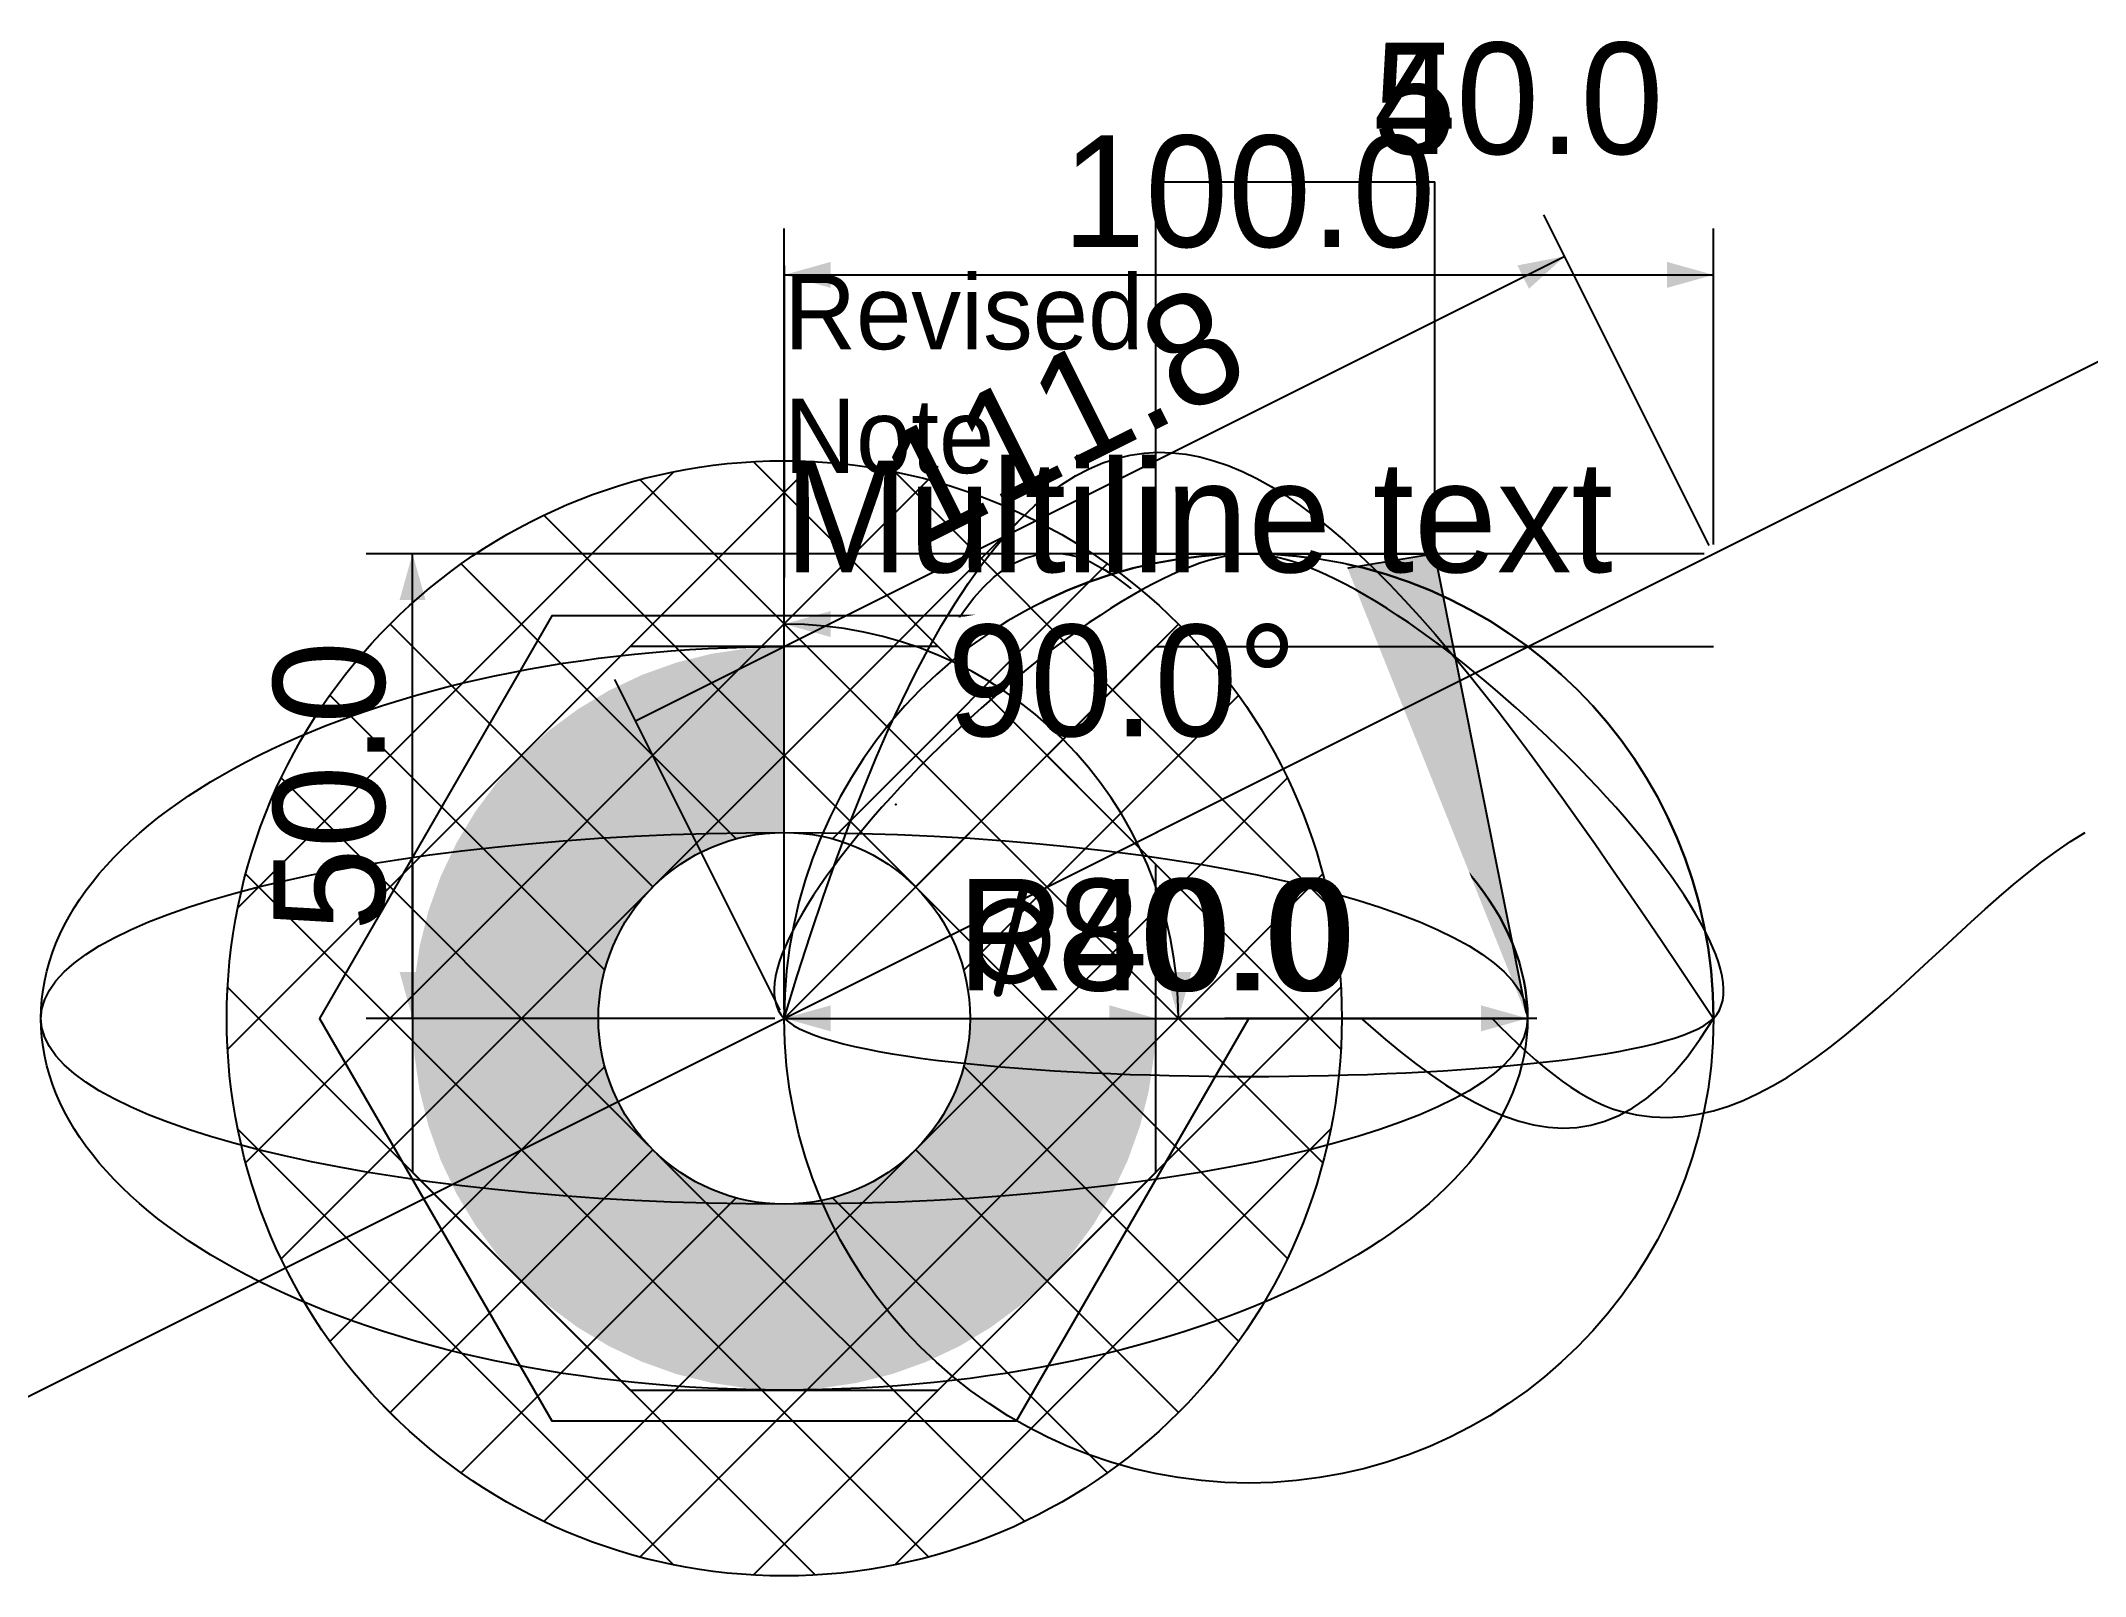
# Model space of a CAD drawing. Header units: millimetres. Extents: x -80 to 140, y -60 to 105.
import ezdxf
from ezdxf.enums import TextEntityAlignment as Align

# ---------------------------------------------------------------- set-up
doc = ezdxf.new("R2010")
doc.units = ezdxf.units.MM
doc.layers.get('0').update_dxf_attribs({"linetype": 'CONTINUOUS', "true_color": 0x344755})
doc.dimstyles.get("Standard").update_dxf_attribs({"dimtxt": 0.18, "dimasz": 0.18, "dimexe": 0.18, "dimexo": 0.0625, "dimgap": 0.09, "dimtad": 0, "dimtih": 1, "dimtoh": 1, "dimdec": 4, "dimzin": 0, "dimdsep": 46, "dimtxsty": 'STANDARD', "dimcen": 0.09, "dimadec": 0, "dimazin": 0, "dimtfac": 1, "dimtdec": 4, "dimtofl": 0, "dimtmove": 0, "dimatfit": 3, "dimfxl": 1, "dimtolj": 1, "dimtzin": 0, "dimarcsym": 0})

# ---------------------------------------------------------------- blocks, each defined once
blk = doc.blocks.new('*DCC1')
at = {"color": 0, "linetype": 'CONTINUOUS'}
for p, q in [((99.55, 50.89), (81.76, 86.47)), ((-16, 32), (84, 82)), ((-0.45, 0.89), (-18.24, 36.47))]:
    blk.add_line(p, q, dxfattribs=at)
for points in [[(84, 82), (80.15, 78.51), (78.9, 81.02)], [(-16, 32), (-12.15, 35.49), (-10.9, 32.98)]]:
    blk.add_solid(points, dxfattribs=at)
blk.add_text('111.8', height=12, rotation=26.5651, dxfattribs=at).set_placement((29.98, 65.05), align=Align.MIDDLE_CENTER)
blk = doc.blocks.new('*DCC2')
at = {"color": 0, "linetype": 'CONTINUOUS'}
for p, q in [((0, 1), (0, 85)), ((100, 51), (100, 85)), ((0, 80), (100, 80))]:
    blk.add_line(p, q, dxfattribs=at)
for points in [[(0, 80), (5, 81.4), (5, 78.6)], [(100, 80), (95, 78.6), (95, 81.4)]]:
    blk.add_solid(points, dxfattribs=at)
blk.add_text('100.0', height=12, dxfattribs=at).set_placement((50, 89), align=Align.MIDDLE_CENTER)
blk = doc.blocks.new('*DCC3')
at = {"color": 0, "linetype": 'CONTINUOUS'}
for p, q in [((99, 50), (-45, 50)), ((-40, 0), (-40, 50)), ((-1, 0), (-45, 0))]:
    blk.add_line(p, q, dxfattribs=at)
for points in [[(-40, 50), (-38.6, 45), (-41.4, 45)], [(-40, 0), (-41.4, 5), (-38.6, 5)]]:
    blk.add_solid(points, dxfattribs=at)
blk.add_text('50.0', height=12, rotation=90, dxfattribs=at).set_placement((-49, 25), align=Align.MIDDLE_CENTER)
blk = doc.blocks.new('*DCC4')
at = {"color": 0, "linetype": 'CONTINUOUS'}
blk.add_line((0, 0), (40, 0), dxfattribs=at)
blk.add_solid([(40, 0), (35, -1.4), (35, 1.4)], dxfattribs=at)
blk.add_text('R40.0', height=12, dxfattribs=at).set_placement((40, 9), align=Align.MIDDLE_CENTER)
blk = doc.blocks.new('*DCC5')
at = {"color": 0, "linetype": 'CONTINUOUS'}
blk.add_line((0, 0), (80, 0), dxfattribs=at)
for points in [[(0, 0), (5, 1.4), (5, -1.4)], [(80, 0), (75, -1.4), (75, 1.4)]]:
    blk.add_solid(points, dxfattribs=at)
blk.add_text('⌀80.0', height=12, dxfattribs=at).set_placement((40, 9), align=Align.MIDDLE_CENTER)
blk = doc.blocks.new('*DCC6')
at = {"color": 0, "linetype": 'CONTINUOUS'}
for p, q in [((0, 81), (0, 47.43)), ((81, 0), (47.43, 0))]:
    blk.add_line(p, q, dxfattribs=at)
blk.add_arc((0, 0), 42.43, 0, 90, dxfattribs=at)
for points in [[(0, 42.43), (5, 43.83), (5, 41.03)], [(42.43, 0), (41.03, 5), (43.83, 5)]]:
    blk.add_solid(points, dxfattribs=at)
blk.add_text('90.0°', height=12, dxfattribs=at).set_placement((36.36, 36.36), align=Align.MIDDLE_CENTER)
blk = doc.blocks.new('*DCC7')
at = {"color": 0, "linetype": 'CONTINUOUS'}
for p, q in [((0, 81), (0, 47.43)), ((81, 0), (47.43, 0))]:
    blk.add_line(p, q, dxfattribs=at)
blk.add_arc((0, 0), 42.43, 0, 90, dxfattribs=at)
for points in [[(0, 42.43), (5, 43.83), (5, 41.03)], [(42.43, 0), (41.03, 5), (43.83, 5)]]:
    blk.add_solid(points, dxfattribs=at)
blk.add_text('90.0°', height=12, dxfattribs=at).set_placement((36.36, 36.36), align=Align.MIDDLE_CENTER)
blk = doc.blocks.new('*DCC8')
at = {"color": 0, "linetype": 'CONTINUOUS'}
for p, q in [((40, 50), (40, 90)), ((40, 90), (70, 90))]:
    blk.add_line(p, q, dxfattribs=at)
blk.add_text('40.0', height=12, dxfattribs=at).set_placement((79, 99), align=Align.MIDDLE_CENTER)
blk = doc.blocks.new('*DCC9')
at = {"color": 0, "linetype": 'CONTINUOUS'}
for p, q in [((70, 50), (70, 90)), ((40, 50), (70, 50))]:
    blk.add_line(p, q, dxfattribs=at)
blk.add_text('50.0', height=12, dxfattribs=at).set_placement((79, 99), align=Align.MIDDLE_CENTER)

msp = doc.modelspace()

# ---------------------------------------------------------------- hatches: boundary and pattern name
msp.add_hatch(color=256).paths.add_polyline_path([(0, 0), (80, 0), (60, 50), (0, 40)], flags=0)

# ---------------------------------------------------------------- linework, layer by layer
msp.add_lwpolyline([(50, 0), (25, 43.3), (-25, 43.3), (-50, 0), (-25, -43.3), (25, -43.3)], close=True)
at = {"const_width": 20}
msp.add_lwpolyline([(-30, 0, 1), (30, 0, 1)], format="xyb", close=True, dxfattribs=at)
msp.add_circle((50, 0), 50)
msp.add_circle((50, 0), 50)
for centre, radius, end in [((50, 0), 50, 180), ((0, 0), 40, 90)]:
    msp.add_arc(centre, radius, 0, end)
msp.add_ellipse((0, 0), major_axis=(80, 0), ratio=0.5)
msp.add_ellipse((0, 0), major_axis=(80, 0), ratio=0.5, start_param=0, end_param=1.570796)
msp.add_open_spline([(0, 0), (30, 80), (70, -50), (100, 0)], degree=3)
msp.add_open_spline([(0, 0), (10, 16.67), (15, 51.67), (30, 50), (45, 48.33), (71.67, -5), (90, -10), (108.33, -15), (123.33, 10), (140, 20)], degree=3, knots=[0, 0, 0, 0, 1, 1, 1, 2, 2, 2, 3, 3, 3, 3])
msp.add_solid([(0, 0), (80, 0), (10, 40), (70, 50)])
msp.add_3dface([(0, 0), (80, 0), (70, 50), (10, 40)])

# ---------------------------------------------------------------- texts
at = {"insert": (0, 80), "char_height": 8, "width": 120, "attachment_point": 1}
msp.add_mtext('Revised\\PNote', dxfattribs=at)

# ---------------------------------------------------------------- next in the draw order: wipeouts: each hides what was drawn before it
msp.add_wipeout([(0, 0), (80, 0), (60, 50), (0, 40)])

# ---------------------------------------------------------------- next in the draw order: hatches: boundary and pattern name
h = msp.add_hatch()
h.set_pattern_fill('USER', color=256, angle=45, style=0, pattern_type=0)
h.set_pattern_definition([(45, (0, 0), (-7.0711, 7.0711), []), (135, (0, 0), (-7.0711, -7.0711), [])])
edge = h.paths.add_edge_path(flags=0)
edge.add_arc((0, 0), 60, 0, 360)
edge = h.paths.add_edge_path(flags=0)
edge.add_arc((0, 0), 20, 0, 360)

# ---------------------------------------------------------------- next in the draw order: linework, layer by layer
msp.add_xline((0, 0), (0.894427, 0.447214))
msp.add_ray((0, 0), (0.894427, 0.447214))
msp.add_lwpolyline([(40, 16.57), (16.57, 40), (-16.57, 40), (-40, 16.57), (-40, -16.57), (-16.57, -40), (16.57, -40), (40, -16.57)], close=True)
for radius in [60, 20]:
    msp.add_circle((0, 0), radius)
msp.add_arc((50, 0), 50, 0, 180)
msp.add_ellipse((0, 0), major_axis=(80, 0), ratio=0.25)
msp.add_open_spline([(0, 0), (30, 100), (60, 60), (100, 0)], degree=3)
msp.add_open_spline([(0, 0), (-8.33, 8.33), (33.33, 50), (50, 50), (66.67, 50), (108.33, 8.33), (100, 0), (91.67, -8.33), (8.33, -8.33), (0, 0)], degree=3, knots=[0, 0, 0, 0, 1, 1, 1, 2, 2, 2, 3, 3, 3, 3])
msp.add_point((12, 23))

# ---------------------------------------------------------------- next in the draw order: texts
at = {"insert": (0, 60), "char_height": 12, "width": 100, "attachment_point": 1}
msp.add_mtext('Multiline text', dxfattribs=at)

# ---------------------------------------------------------------- next in the draw order: dimensions: what is measured, and where the dimension line sits
for dtype, picture in [(1, '*DCC8'), (0, '*DCC9')]:
    dim = msp.add_ordinate_dim(feature_location=(40, 50), offset=(30, 40), dtype=dtype, origin=(0, 0), dimstyle='STANDARD', override={"dimscale": 1, "dimtxt": 12, "dimasz": 5, "dimexe": 5, "dimexo": 1, "dimgap": 3, "dimdec": 1, "dimlfac": 1, "dimrnd": 0, "dimzin": 0, "dimpost": '<>'})
    dim.commit()
    dim.dimension.update_dxf_attribs({"geometry": picture, "text_midpoint": (79, 99)})
dim = msp.add_linear_dim(base=(100, 80), p1=(0, 0), p2=(100, 50), dimstyle='STANDARD', override={"dimscale": 1, "dimtxt": 12, "dimasz": 5, "dimexe": 5, "dimexo": 1, "dimgap": 3, "dimdec": 1, "dimlfac": 1, "dimrnd": 0, "dimzin": 0, "dimpost": '<>'})
dim.commit()
dim.dimension.update_dxf_attribs({"geometry": '*DCC2', "text_midpoint": (50, 89)})
dim = msp.add_aligned_dim(p1=(0, 0), p2=(100, 50), distance=35.78, dimstyle='STANDARD', override={"dimscale": 1, "dimtxt": 12, "dimasz": 5, "dimexe": 5, "dimexo": 1, "dimgap": 3, "dimdec": 1, "dimlfac": 1, "dimrnd": 0, "dimzin": 0, "dimpost": '<>'})
dim.commit()
dim.dimension.update_dxf_attribs({"geometry": '*DCC1', "text_midpoint": (29.98, 65.05)})
dim = msp.add_angular_dim_3p(base=(30, 30), center=(0, 0), p1=(80, 0), p2=(0, 80), dimstyle='STANDARD', override={"dimscale": 1, "dimtxt": 12, "dimasz": 5, "dimexe": 5, "dimexo": 1, "dimgap": 3, "dimdec": 1, "dimlfac": 1, "dimrnd": 0, "dimzin": 0, "dimpost": '<>'})
dim.commit()
dim.dimension.update_dxf_attribs({"geometry": '*DCC6', "text_midpoint": (36.36, 36.36)})
dim = msp.add_angular_dim_2l(base=(30, 30), line1=((0, 0), (80, 0)), line2=((0, 0), (0, 80)), dimstyle='STANDARD', override={"dimscale": 1, "dimtxt": 12, "dimasz": 5, "dimexe": 5, "dimexo": 1, "dimgap": 3, "dimdec": 1, "dimlfac": 1, "dimrnd": 0, "dimzin": 0, "dimpost": '<>'})
dim.commit()
dim.dimension.update_dxf_attribs({"geometry": '*DCC7', "text_midpoint": (36.36, 36.36)})
dim = msp.add_linear_dim(base=(-40, 50), p1=(0, 0), p2=(100, 50), angle=90, dimstyle='STANDARD', override={"dimscale": 1, "dimtxt": 12, "dimasz": 5, "dimexe": 5, "dimexo": 1, "dimgap": 3, "dimdec": 1, "dimlfac": 1, "dimrnd": 0, "dimzin": 0, "dimpost": '<>'})
dim.commit()
dim.dimension.update_dxf_attribs({"geometry": '*DCC3', "text_midpoint": (-49, 25)})
dim = msp.add_radius_dim(center=(0, 0), mpoint=(40, 0), dimstyle='STANDARD', override={"dimscale": 1, "dimtxt": 12, "dimasz": 5, "dimexe": 5, "dimexo": 1, "dimgap": 3, "dimdec": 1, "dimlfac": 1, "dimrnd": 0, "dimzin": 0, "dimpost": '<>'})
dim.commit()
dim.dimension.update_dxf_attribs({"geometry": '*DCC4', "text_midpoint": (40, 9)})
dim = msp.add_diameter_dim_2p(p1=(0, 0), p2=(80, 0), dimstyle='STANDARD', override={"dimscale": 1, "dimtxt": 12, "dimasz": 5, "dimexe": 5, "dimexo": 1, "dimgap": 3, "dimdec": 1, "dimlfac": 1, "dimrnd": 0, "dimzin": 0, "dimpost": '<>'})
dim.commit()
dim.dimension.update_dxf_attribs({"geometry": '*DCC5', "text_midpoint": (40, 9)})

# ---------------------------------------------------------------- next in the draw order: leaders
msp.add_leader([(0, 0), (40, 40), (100, 40)], dimstyle='STANDARD')

doc.saveas('drawing.dxf')
